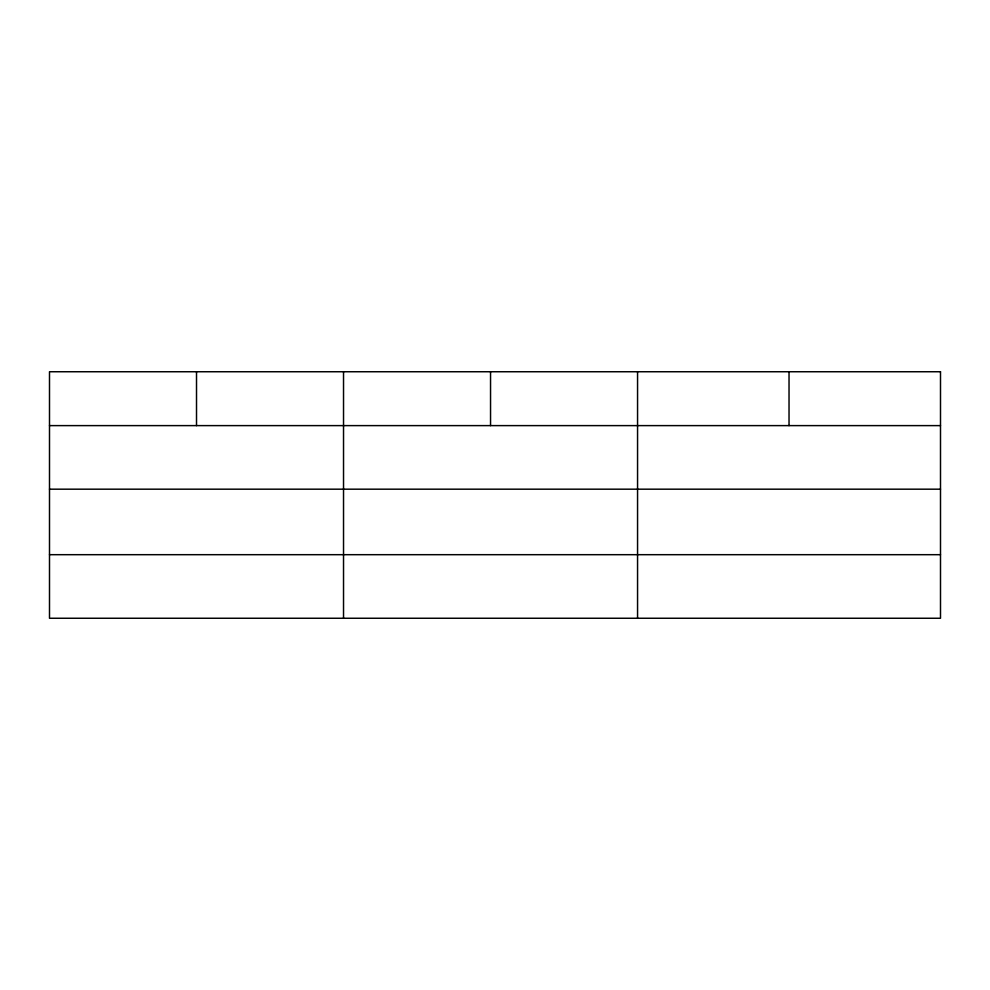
<?xml version="1.0" encoding="UTF-8"?>
<svg xmlns="http://www.w3.org/2000/svg" width="990" height="990" viewBox="0 0 990 990"><rect width="100%" height="100%" fill="white"/><g stroke="black" fill="none" stroke-linecap="round" stroke-linejoin="round"><path stroke-width="1.49" d="M49.5 425.613L940.5 425.613M49.5 489.184L940.5 489.184M49.5 554.685L940.5 554.685M789.03 371.745L789.03 425.613M637.56 371.745L637.56 618.255M490.545 371.745L490.545 425.613M343.53 371.745L343.53 618.255M196.515 371.745L196.515 425.613M940.5 371.745L49.5 371.745L49.5 618.255L940.5 618.255L940.5 371.745"/></g></svg>
